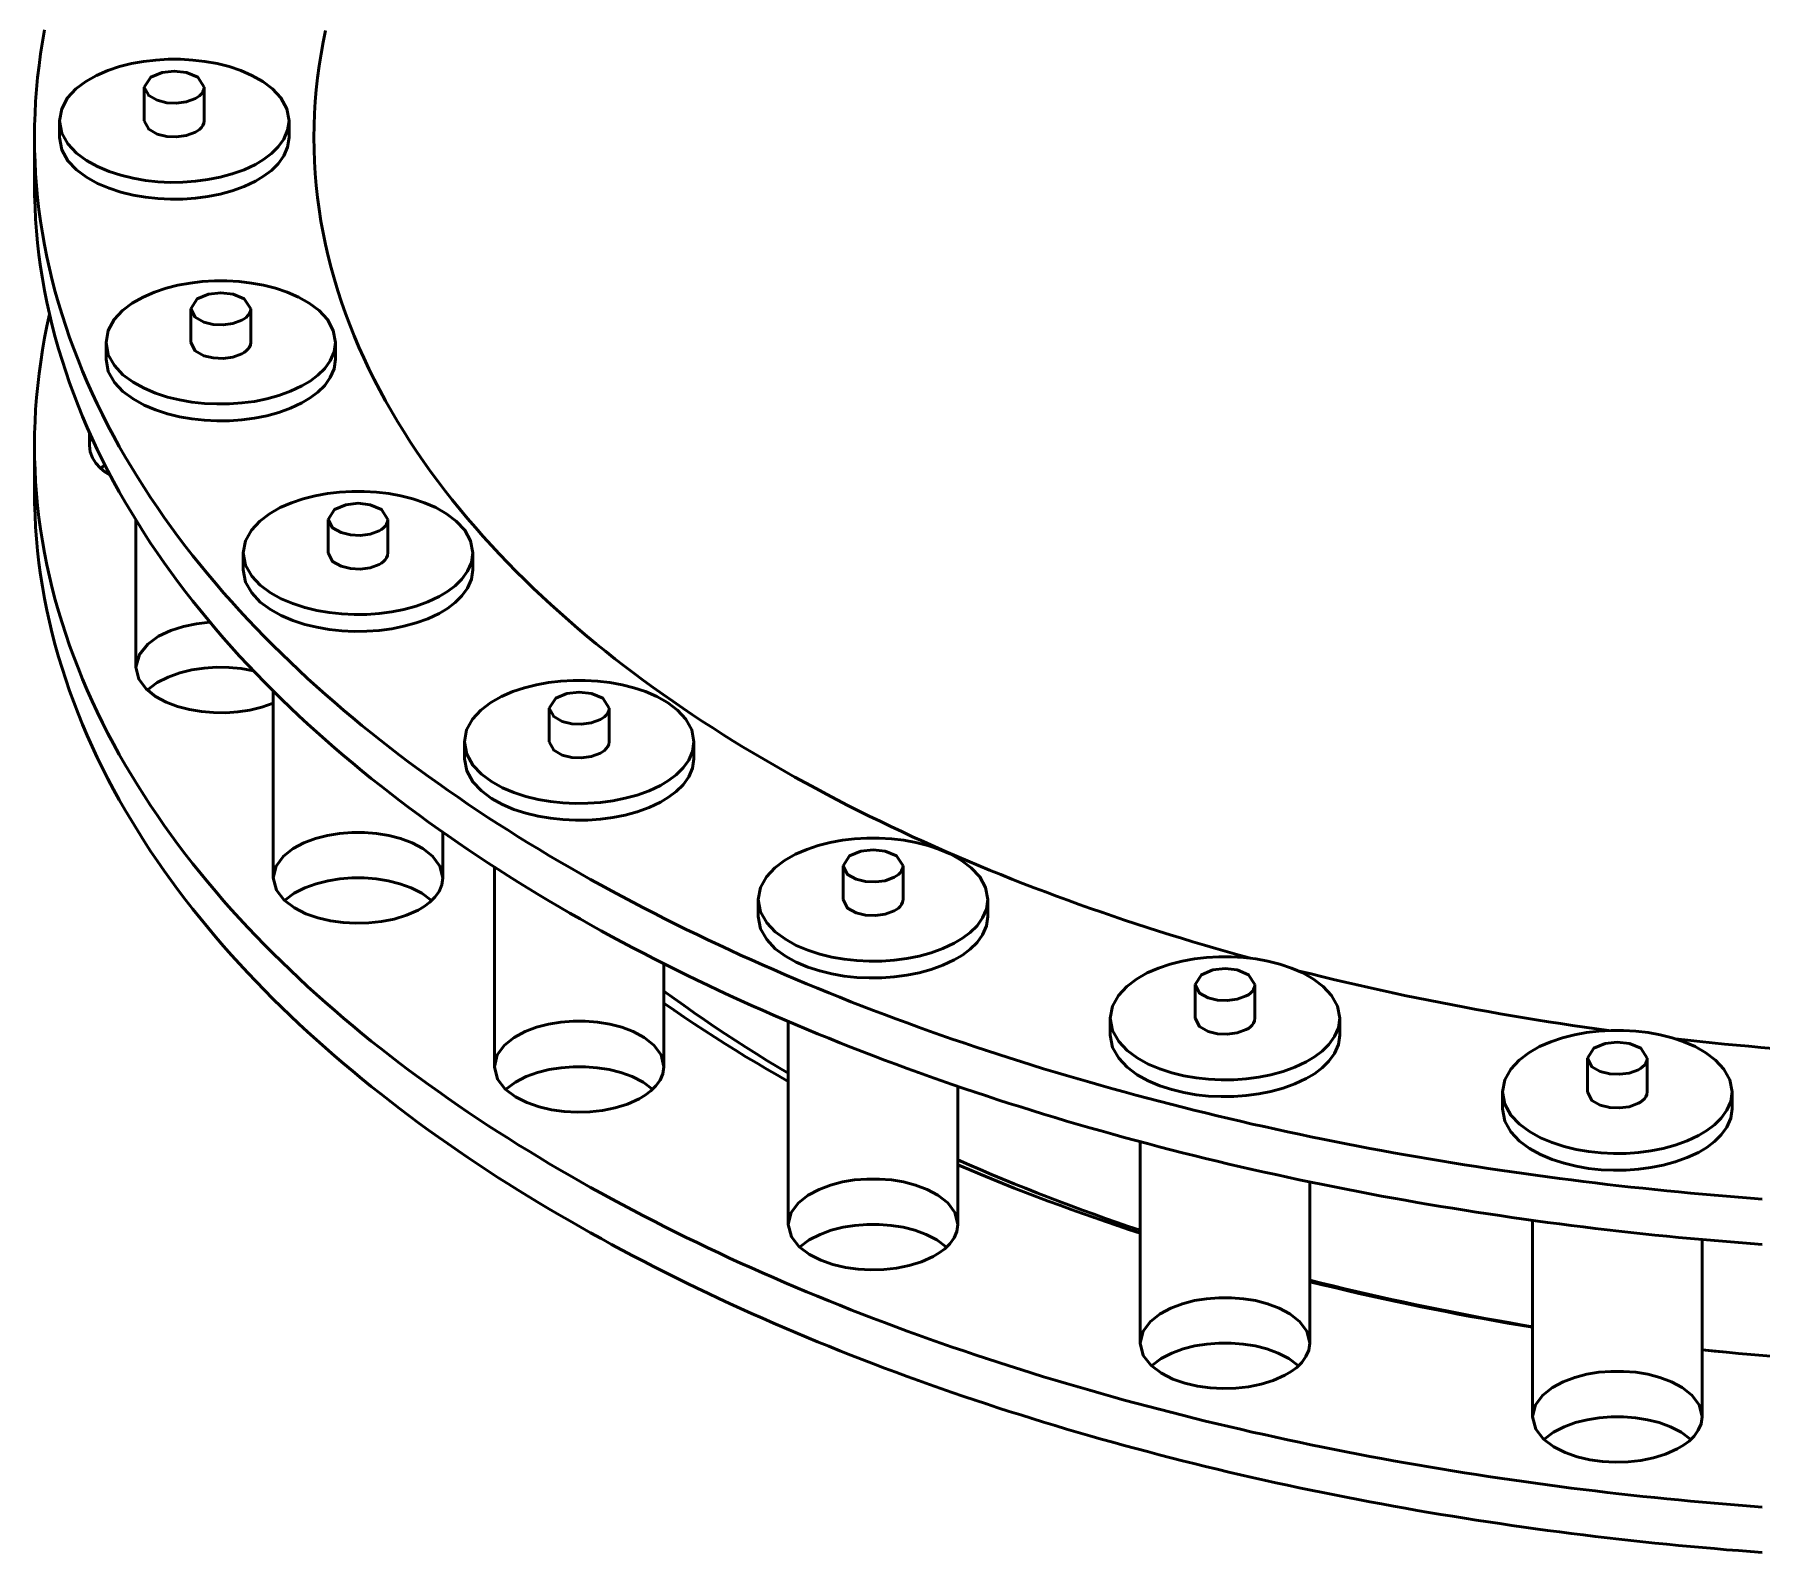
# Model space of a CAD drawing. Header units: millimetres. Extents: x 0 to 841, y 0 to 594.
# Drawn here: x 76 to 105.42, y 299.56 to 325.43 of the extents above; entities that cross this region are included whole.
import ezdxf

# ---------------------------------------------------------------- set-up
doc = ezdxf.new("R2010")
doc.units = ezdxf.units.MM
doc.layers.add('VIS', color=7, linetype='CONTINUOUS', lineweight=50)

msp = doc.modelspace()

# ---------------------------------------------------------------- linework, layer by layer
at = {"layer": 'VIS'}
for points in [[(76.172, 325.506), (76.136, 325.304), (76.104, 325.101), (76.077, 324.898), (76.053, 324.695), (76.034, 324.491), (76.019, 324.286), (76.009, 324.081), (76.002, 323.877), (76, 323.672)], [(80.959, 325.498), (80.917, 325.298), (80.881, 325.097), (80.849, 324.894), (80.822, 324.692), (80.8, 324.488), (80.782, 324.285), (80.77, 324.08), (80.762, 323.876), (80.76, 323.672)], [(80.959, 325.498), (80.917, 325.298), (80.881, 325.097), (80.849, 324.894), (80.822, 324.692), (80.8, 324.488), (80.782, 324.285), (80.77, 324.08), (80.762, 323.876), (80.76, 323.672)], [(80.335, 323.958), (80.297, 324.164), (80.196, 324.347), (80.054, 324.501), (79.887, 324.627), (79.704, 324.731), (79.512, 324.814), (79.313, 324.881), (79.109, 324.932), (78.903, 324.97), (78.694, 324.994), (78.485, 325.007), (78.275, 325.007), (78.066, 324.994), (77.857, 324.97), (77.651, 324.932), (77.447, 324.881), (77.248, 324.814), (77.056, 324.731), (76.873, 324.627), (76.706, 324.501), (76.564, 324.347), (76.463, 324.164), (76.425, 323.958)], [(78.89, 324.532), (78.781, 324.702), (78.588, 324.782), (78.38, 324.806), (78.172, 324.782), (77.979, 324.702), (77.87, 324.532)], [(77.87, 324.532), (77.945, 324.389), (78.09, 324.307), (78.252, 324.267), (78.419, 324.259), (78.584, 324.281), (78.741, 324.338)], [(77.87, 324.532), (77.87, 323.958)], [(78.741, 324.338), (78.777, 324.36), (78.811, 324.386), (78.842, 324.416), (78.867, 324.451), (78.884, 324.49), (78.89, 324.532)], [(78.89, 324.532), (78.89, 323.958)], [(76.425, 323.958), (76.464, 323.75), (76.568, 323.564), (76.714, 323.409), (76.886, 323.282), (77.072, 323.178), (77.269, 323.095), (77.472, 323.029), (77.679, 322.979), (77.89, 322.942), (78.102, 322.919), (78.315, 322.909), (78.529, 322.912), (78.742, 322.927), (78.953, 322.955), (79.163, 322.997), (79.368, 323.053), (79.569, 323.125), (79.762, 323.216)], [(76.425, 323.958), (76.425, 323.672)], [(77.87, 323.958), (77.945, 323.815), (78.09, 323.733), (78.252, 323.693), (78.419, 323.685), (78.584, 323.707), (78.741, 323.765)], [(78.741, 323.765), (78.777, 323.787), (78.811, 323.812), (78.842, 323.842), (78.867, 323.877), (78.884, 323.916), (78.89, 323.958)], [(79.762, 323.216), (79.903, 323.3), (80.034, 323.399), (80.151, 323.514), (80.247, 323.647), (80.312, 323.797), (80.335, 323.958)], [(80.335, 323.958), (80.335, 323.672)], [(76, 323.672), (76.002, 323.467), (76.009, 323.263), (76.019, 323.059), (76.034, 322.855), (76.053, 322.651), (76.076, 322.448), (76.104, 322.246), (76.135, 322.044), (76.171, 321.842), (76.211, 321.642), (76.254, 321.442), (76.302, 321.243), (76.354, 321.046), (76.409, 320.849), (76.468, 320.653), (76.531, 320.459), (76.597, 320.265), (76.667, 320.073), (76.741, 319.882), (76.817, 319.693), (76.898, 319.505), (76.981, 319.318), (77.068, 319.133), (77.157, 318.95), (77.25, 318.767), (77.346, 318.587), (77.444, 318.408), (77.546, 318.23), (77.65, 318.054), (77.757, 317.88), (77.866, 317.707), (77.978, 317.536), (78.092, 317.367), (78.209, 317.199), (78.328, 317.033), (78.449, 316.868), (78.573, 316.706), (78.699, 316.544), (78.826, 316.385), (78.956, 316.227), (79.088, 316.07), (79.221, 315.916), (79.357, 315.763), (79.494, 315.611), (79.633, 315.461), (79.774, 315.313), (79.916, 315.166), (80.06, 315.021), (80.205, 314.877), (80.352, 314.735), (80.501, 314.595), (80.651, 314.456), (80.802, 314.318), (80.955, 314.182), (81.109, 314.048), (81.264, 313.915), (81.42, 313.783), (81.578, 313.653), (81.737, 313.525), (81.897, 313.397), (82.058, 313.271), (82.22, 313.147), (82.383, 313.024), (82.547, 312.902), (82.713, 312.782), (82.879, 312.663), (83.046, 312.545), (83.214, 312.429), (83.383, 312.314), (83.553, 312.2), (83.723, 312.087), (83.895, 311.976), (84.067, 311.866), (84.24, 311.757), (84.414, 311.65), (84.589, 311.544), (84.764, 311.438), (84.94, 311.335), (85.117, 311.232), (85.294, 311.13), (85.472, 311.03), (85.651, 310.931), (85.83, 310.833), (86.01, 310.736), (86.191, 310.64), (86.372, 310.545), (86.554, 310.452), (86.736, 310.359), (86.919, 310.268), (87.102, 310.177), (87.286, 310.088), (87.471, 310), (87.656, 309.913), (87.841, 309.827), (88.027, 309.741), (88.213, 309.657), (88.4, 309.574), (88.587, 309.492), (88.775, 309.411), (88.963, 309.331), (89.151, 309.252), (89.34, 309.174), (89.529, 309.097), (89.719, 309.02), (89.909, 308.945), (90.1, 308.871), (90.29, 308.797), (90.481, 308.725), (90.673, 308.653), (90.865, 308.583), (91.057, 308.513), (91.249, 308.444), (91.442, 308.376), (91.635, 308.309), (91.829, 308.243), (92.022, 308.178), (92.216, 308.113), (92.411, 308.05), (92.605, 307.987), (92.8, 307.925), (92.995, 307.864), (93.191, 307.804), (93.386, 307.745), (93.582, 307.686), (93.778, 307.629), (93.975, 307.572), (94.171, 307.516), (94.368, 307.461), (94.565, 307.407), (94.762, 307.353), (94.96, 307.3), (95.158, 307.248), (95.355, 307.197), (95.554, 307.147), (95.752, 307.097), (95.95, 307.049), (96.149, 307.001), (96.348, 306.953), (96.547, 306.907), (96.746, 306.861), (96.946, 306.816), (97.145, 306.772), (97.345, 306.729), (97.545, 306.686), (97.745, 306.644), (97.945, 306.603), (98.146, 306.563), (98.346, 306.523), (98.547, 306.484), (98.748, 306.446), (98.949, 306.408), (99.15, 306.372), (99.351, 306.336), (99.552, 306.3), (99.754, 306.266), (99.955, 306.232), (100.157, 306.199), (100.359, 306.166), (100.561, 306.135), (100.763, 306.104), (100.965, 306.073), (101.167, 306.044), (101.37, 306.015), (101.572, 305.987), (101.775, 305.959), (101.977, 305.933), (102.18, 305.907), (102.383, 305.881), (102.586, 305.856), (102.789, 305.832), (102.992, 305.809), (103.195, 305.786), (103.398, 305.765), (103.602, 305.743), (103.805, 305.723), (104.008, 305.703), (104.212, 305.684), (104.415, 305.665), (104.619, 305.647), (104.823, 305.63), (105.027, 305.613), (105.23, 305.598), (105.434, 305.582)], [(76, 323.672), (76, 322.897)], [(76.425, 323.672), (76.464, 323.463), (76.568, 323.277), (76.714, 323.122), (76.886, 322.995), (77.072, 322.891), (77.269, 322.808), (77.472, 322.742), (77.679, 322.692), (77.89, 322.655), (78.102, 322.633), (78.315, 322.623), (78.529, 322.625), (78.742, 322.64), (78.953, 322.668), (79.163, 322.71), (79.368, 322.766), (79.569, 322.838), (79.762, 322.929)], [(79.762, 322.929), (79.903, 323.014), (80.034, 323.112), (80.151, 323.227), (80.247, 323.36), (80.312, 323.51), (80.335, 323.672)], [(80.76, 323.672), (80.762, 323.467), (80.77, 323.263), (80.782, 323.059), (80.799, 322.856), (80.822, 322.653), (80.849, 322.451), (80.88, 322.249), (80.917, 322.048), (80.958, 321.848), (81.004, 321.649), (81.054, 321.451), (81.109, 321.254), (81.168, 321.059), (81.231, 320.865), (81.299, 320.672), (81.37, 320.481), (81.446, 320.291), (81.526, 320.103), (81.609, 319.916), (81.696, 319.732), (81.786, 319.549), (81.88, 319.367), (81.978, 319.188), (82.079, 319.01), (82.183, 318.834), (82.29, 318.661), (82.4, 318.488), (82.513, 318.318), (82.628, 318.15), (82.747, 317.984), (82.868, 317.819), (82.991, 317.657), (83.117, 317.496), (83.246, 317.337), (83.377, 317.18), (83.51, 317.025), (83.645, 316.872), (83.782, 316.721), (83.921, 316.572), (84.062, 316.424), (84.205, 316.278), (84.35, 316.134), (84.497, 315.992), (84.645, 315.852), (84.795, 315.713), (84.947, 315.577), (85.1, 315.442), (85.255, 315.308), (85.411, 315.177), (85.568, 315.047), (85.727, 314.918), (85.887, 314.791), (86.049, 314.666), (86.212, 314.543), (86.375, 314.421), (86.54, 314.301), (86.707, 314.182), (86.874, 314.065), (87.042, 313.949), (87.211, 313.835), (87.382, 313.722), (87.553, 313.611), (87.725, 313.501), (87.898, 313.393), (88.072, 313.286), (88.247, 313.181), (88.423, 313.077), (88.6, 312.974), (88.777, 312.873), (88.955, 312.773), (89.134, 312.674), (89.313, 312.577), (89.493, 312.481), (89.674, 312.386), (89.856, 312.292), (90.038, 312.2), (90.221, 312.109), (90.404, 312.02), (90.589, 311.931), (90.773, 311.844), (90.958, 311.758), (91.144, 311.673), (91.33, 311.589), (91.517, 311.507), (91.705, 311.425), (91.892, 311.345), (92.081, 311.266), (92.269, 311.188), (92.459, 311.111), (92.648, 311.036), (92.838, 310.961), (93.029, 310.888), (93.22, 310.815), (93.411, 310.744), (93.603, 310.673), (93.795, 310.604), (93.987, 310.536), (94.18, 310.469), (94.374, 310.403), (94.567, 310.337), (94.761, 310.273), (94.955, 310.21), (95.15, 310.148), (95.345, 310.087), (95.54, 310.027), (95.735, 309.968), (95.931, 309.909), (96.127, 309.852), (96.323, 309.796), (96.52, 309.741), (96.717, 309.686)], [(80.76, 323.672), (80.762, 323.467), (80.77, 323.263), (80.782, 323.059), (80.799, 322.856), (80.822, 322.653), (80.849, 322.451), (80.88, 322.249), (80.917, 322.048), (80.958, 321.848), (81.004, 321.649), (81.054, 321.451), (81.109, 321.254), (81.168, 321.059), (81.231, 320.865), (81.299, 320.672), (81.37, 320.481), (81.446, 320.291), (81.526, 320.103), (81.609, 319.916), (81.696, 319.732), (81.786, 319.549), (81.88, 319.367), (81.978, 319.188), (82.079, 319.01), (82.183, 318.834), (82.29, 318.661), (82.4, 318.488), (82.513, 318.318), (82.628, 318.15), (82.747, 317.984), (82.868, 317.819), (82.991, 317.657), (83.117, 317.496), (83.246, 317.337), (83.377, 317.18), (83.51, 317.025), (83.645, 316.872), (83.782, 316.721), (83.921, 316.572), (84.062, 316.424), (84.205, 316.278), (84.35, 316.134), (84.497, 315.992), (84.645, 315.852), (84.795, 315.713), (84.947, 315.577), (85.1, 315.442), (85.255, 315.308), (85.411, 315.177), (85.568, 315.047), (85.727, 314.918), (85.887, 314.791), (86.049, 314.666), (86.212, 314.543), (86.375, 314.421), (86.54, 314.301), (86.707, 314.182), (86.874, 314.065), (87.042, 313.949), (87.211, 313.835), (87.382, 313.722), (87.553, 313.611), (87.725, 313.501), (87.898, 313.393), (88.072, 313.286), (88.247, 313.181), (88.423, 313.077), (88.6, 312.974), (88.777, 312.873), (88.955, 312.773), (89.134, 312.674), (89.313, 312.577), (89.493, 312.481), (89.674, 312.386), (89.856, 312.292), (90.038, 312.2), (90.221, 312.109), (90.404, 312.02), (90.589, 311.931), (90.773, 311.844), (90.958, 311.758), (91.144, 311.673), (91.33, 311.589), (91.517, 311.507), (91.705, 311.425), (91.892, 311.345), (92.081, 311.266), (92.269, 311.188), (92.459, 311.111), (92.648, 311.036), (92.838, 310.961), (93.029, 310.888), (93.22, 310.815), (93.411, 310.744), (93.603, 310.673), (93.795, 310.604), (93.987, 310.536), (94.18, 310.469), (94.374, 310.403), (94.567, 310.337), (94.761, 310.273), (94.955, 310.21), (95.15, 310.148), (95.345, 310.087), (95.54, 310.027), (95.735, 309.968), (95.931, 309.909), (96.127, 309.852), (96.323, 309.796), (96.52, 309.741), (96.717, 309.686)], [(76, 322.897), (76.002, 322.693), (76.009, 322.488), (76.019, 322.284), (76.034, 322.08), (76.053, 321.877), (76.076, 321.674), (76.104, 321.471), (76.135, 321.269), (76.171, 321.068), (76.211, 320.867), (76.254, 320.668), (76.302, 320.469), (76.354, 320.271), (76.409, 320.074), (76.468, 319.879), (76.531, 319.684), (76.597, 319.491), (76.667, 319.299), (76.741, 319.108), (76.817, 318.919), (76.898, 318.731), (76.981, 318.544), (77.068, 318.359), (77.157, 318.175), (77.25, 317.993), (77.346, 317.812), (77.444, 317.633), (77.546, 317.456), (77.65, 317.28), (77.757, 317.106), (77.866, 316.933), (77.978, 316.762), (78.092, 316.592), (78.209, 316.425), (78.328, 316.258), (78.449, 316.094), (78.573, 315.931), (78.699, 315.77), (78.826, 315.61), (78.956, 315.452), (79.088, 315.296), (79.221, 315.141), (79.357, 314.988), (79.494, 314.837), (79.633, 314.687), (79.774, 314.538), (79.916, 314.392), (80.06, 314.247), (80.205, 314.103), (80.352, 313.961), (80.501, 313.82), (80.651, 313.681), (80.802, 313.544), (80.955, 313.408), (81.109, 313.273), (81.264, 313.14), (81.42, 313.009), (81.578, 312.879), (81.737, 312.75), (81.897, 312.623), (82.058, 312.497), (82.22, 312.372), (82.383, 312.249), (82.547, 312.128), (82.713, 312.007), (82.879, 311.888), (83.046, 311.771), (83.214, 311.654), (83.383, 311.539), (83.553, 311.425), (83.723, 311.313), (83.895, 311.202), (84.067, 311.092), (84.24, 310.983), (84.414, 310.875), (84.589, 310.769), (84.764, 310.664), (84.94, 310.56), (85.117, 310.457), (85.294, 310.356), (85.472, 310.256), (85.651, 310.156), (85.83, 310.058), (86.01, 309.961), (86.191, 309.866), (86.372, 309.771), (86.554, 309.677), (86.736, 309.585), (86.919, 309.493), (87.102, 309.403), (87.286, 309.314), (87.471, 309.225), (87.656, 309.138), (87.841, 309.052), (88.027, 308.967), (88.213, 308.883), (88.4, 308.8), (88.587, 308.718), (88.775, 308.637), (88.963, 308.557), (89.151, 308.477), (89.34, 308.399), (89.529, 308.322), (89.719, 308.246), (89.909, 308.171), (90.1, 308.096), (90.29, 308.023), (90.481, 307.95), (90.673, 307.879), (90.865, 307.808), (91.057, 307.738), (91.249, 307.67), (91.442, 307.602), (91.635, 307.535), (91.829, 307.468), (92.022, 307.403), (92.216, 307.339), (92.411, 307.275), (92.605, 307.213), (92.8, 307.151), (92.995, 307.09), (93.191, 307.03), (93.386, 306.97), (93.582, 306.912), (93.778, 306.854), (93.975, 306.798), (94.171, 306.742), (94.368, 306.686), (94.565, 306.632), (94.762, 306.579), (94.96, 306.526), (95.158, 306.474), (95.355, 306.423), (95.554, 306.372), (95.752, 306.323), (95.95, 306.274), (96.149, 306.226), (96.348, 306.179), (96.547, 306.132), (96.746, 306.087), (96.946, 306.042), (97.145, 305.998), (97.345, 305.954), (97.545, 305.912), (97.745, 305.87), (97.945, 305.829), (98.146, 305.788), (98.346, 305.748), (98.547, 305.71), (98.748, 305.671), (98.949, 305.634), (99.15, 305.597), (99.351, 305.561), (99.552, 305.526), (99.754, 305.491), (99.955, 305.457), (100.157, 305.424), (100.359, 305.392), (100.561, 305.36), (100.763, 305.329), (100.965, 305.299), (101.167, 305.269), (101.37, 305.241), (101.572, 305.212), (101.775, 305.185), (101.977, 305.158), (102.18, 305.132), (102.383, 305.107), (102.586, 305.082), (102.789, 305.058), (102.992, 305.035), (103.195, 305.012), (103.398, 304.99), (103.602, 304.969), (103.805, 304.948), (104.008, 304.928), (104.212, 304.909), (104.415, 304.891), (104.619, 304.873), (104.823, 304.856), (105.027, 304.839), (105.23, 304.823), (105.434, 304.808)], [(81.128, 320.181), (81.09, 320.386), (80.989, 320.569), (80.847, 320.723), (80.679, 320.85), (80.497, 320.953), (80.305, 321.037), (80.106, 321.103), (79.902, 321.155), (79.696, 321.192), (79.487, 321.217), (79.278, 321.229), (79.068, 321.229), (78.858, 321.217), (78.65, 321.192), (78.443, 321.155), (78.24, 321.103), (78.041, 321.037), (77.849, 320.953), (77.666, 320.85), (77.499, 320.723), (77.357, 320.569), (77.256, 320.386), (77.218, 320.181)], [(79.683, 320.754), (79.573, 320.924), (79.381, 321.004), (79.173, 321.028), (78.965, 321.004), (78.772, 320.924), (78.663, 320.754)], [(78.663, 320.754), (78.738, 320.611), (78.883, 320.529), (79.045, 320.489), (79.212, 320.481), (79.377, 320.504), (79.533, 320.561)], [(78.663, 320.754), (78.663, 320.181)], [(79.533, 320.561), (79.57, 320.583), (79.604, 320.608), (79.635, 320.638), (79.66, 320.673), (79.677, 320.712), (79.683, 320.754)], [(79.683, 320.754), (79.683, 320.181)], [(76.256, 320.66), (76.212, 320.459), (76.172, 320.258), (76.136, 320.056), (76.105, 319.853), (76.077, 319.65), (76.054, 319.446), (76.034, 319.242), (76.019, 319.037), (76.009, 318.833), (76.002, 318.628), (76, 318.422)], [(77.218, 320.181), (77.257, 319.972), (77.361, 319.786), (77.507, 319.631), (77.678, 319.504), (77.865, 319.401), (78.061, 319.317), (78.265, 319.251), (78.472, 319.201), (78.682, 319.165), (78.895, 319.142), (79.108, 319.132), (79.321, 319.134), (79.534, 319.149), (79.746, 319.177), (79.955, 319.219), (80.161, 319.275), (80.362, 319.348), (80.555, 319.439)], [(77.218, 320.181), (77.218, 319.894)], [(78.663, 320.181), (78.738, 320.037), (78.883, 319.955), (79.045, 319.916), (79.212, 319.908), (79.377, 319.93), (79.533, 319.987)], [(79.533, 319.987), (79.57, 320.009), (79.604, 320.035), (79.635, 320.065), (79.66, 320.099), (79.677, 320.139), (79.683, 320.181)], [(80.555, 319.439), (80.696, 319.523), (80.827, 319.621), (80.944, 319.736), (81.039, 319.869), (81.104, 320.019), (81.128, 320.181)], [(81.128, 320.181), (81.128, 319.894)], [(77.218, 319.894), (77.257, 319.685), (77.361, 319.5), (77.507, 319.344), (77.678, 319.217), (77.865, 319.114), (78.061, 319.03), (78.265, 318.964), (78.472, 318.914), (78.682, 318.878), (78.895, 318.855), (79.108, 318.845), (79.321, 318.847), (79.534, 318.862), (79.746, 318.89), (79.955, 318.932), (80.161, 318.988), (80.362, 319.061), (80.555, 319.152)], [(80.555, 319.152), (80.696, 319.236), (80.827, 319.334), (80.944, 319.449), (81.039, 319.582), (81.104, 319.732), (81.128, 319.894)], [(76.935, 318.646), (76.935, 318.422)], [(76, 318.422), (76.002, 318.218), (76.009, 318.014), (76.019, 317.81), (76.034, 317.606), (76.053, 317.402), (76.076, 317.199), (76.104, 316.997), (76.135, 316.795), (76.171, 316.593), (76.211, 316.393), (76.254, 316.193), (76.302, 315.994), (76.354, 315.796), (76.409, 315.6), (76.468, 315.404), (76.531, 315.209), (76.597, 315.016), (76.667, 314.824), (76.741, 314.633), (76.817, 314.444), (76.898, 314.256), (76.981, 314.069), (77.068, 313.884), (77.157, 313.7), (77.25, 313.518), (77.346, 313.338), (77.444, 313.159), (77.546, 312.981), (77.65, 312.805), (77.757, 312.631), (77.866, 312.458), (77.978, 312.287), (78.092, 312.118), (78.209, 311.95), (78.328, 311.784), (78.449, 311.619), (78.573, 311.456), (78.699, 311.295), (78.826, 311.136), (78.956, 310.978), (79.088, 310.821), (79.221, 310.667), (79.357, 310.513), (79.494, 310.362), (79.633, 310.212), (79.774, 310.064), (79.916, 309.917), (80.06, 309.772), (80.205, 309.628), (80.352, 309.486), (80.501, 309.346), (80.651, 309.207), (80.802, 309.069), (80.955, 308.933), (81.109, 308.799), (81.264, 308.666), (81.42, 308.534), (81.578, 308.404), (81.737, 308.275), (81.897, 308.148), (82.058, 308.022), (82.22, 307.898), (82.383, 307.775), (82.547, 307.653), (82.713, 307.533), (82.879, 307.414), (83.046, 307.296), (83.214, 307.179), (83.383, 307.064), (83.553, 306.951), (83.723, 306.838), (83.895, 306.727), (84.067, 306.617), (84.24, 306.508), (84.414, 306.401), (84.589, 306.294), (84.764, 306.189), (84.94, 306.085), (85.117, 305.983), (85.294, 305.881), (85.472, 305.781), (85.651, 305.682), (85.83, 305.584), (86.01, 305.487), (86.191, 305.391), (86.372, 305.296), (86.554, 305.203), (86.736, 305.11), (86.919, 305.019), (87.102, 304.928), (87.286, 304.839), (87.471, 304.751), (87.656, 304.664), (87.841, 304.577), (88.027, 304.492), (88.213, 304.408), (88.4, 304.325), (88.587, 304.243), (88.775, 304.162), (88.963, 304.082), (89.151, 304.003), (89.34, 303.925), (89.529, 303.847), (89.719, 303.771), (89.909, 303.696), (90.1, 303.621), (90.29, 303.548), (90.481, 303.476), (90.673, 303.404), (90.865, 303.333), (91.057, 303.264), (91.249, 303.195), (91.442, 303.127), (91.635, 303.06), (91.829, 302.994), (92.022, 302.928), (92.216, 302.864), (92.411, 302.801), (92.605, 302.738), (92.8, 302.676), (92.995, 302.615), (93.191, 302.555), (93.386, 302.496), (93.582, 302.437), (93.778, 302.38), (93.975, 302.323), (94.171, 302.267), (94.368, 302.212), (94.565, 302.157), (94.762, 302.104), (94.96, 302.051), (95.158, 301.999), (95.355, 301.948), (95.554, 301.898), (95.752, 301.848), (95.95, 301.799), (96.149, 301.751), (96.348, 301.704), (96.547, 301.658), (96.746, 301.612), (96.946, 301.567), (97.145, 301.523), (97.345, 301.48), (97.545, 301.437), (97.745, 301.395), (97.945, 301.354), (98.146, 301.313), (98.346, 301.274), (98.547, 301.235), (98.748, 301.197), (98.949, 301.159), (99.15, 301.122), (99.351, 301.086), (99.552, 301.051), (99.754, 301.017), (99.955, 300.983), (100.157, 300.95), (100.359, 300.917), (100.561, 300.886), (100.763, 300.855), (100.965, 300.824), (101.167, 300.795), (101.37, 300.766), (101.572, 300.738), (101.775, 300.71), (101.977, 300.683), (102.18, 300.657), (102.383, 300.632), (102.586, 300.607), (102.789, 300.583), (102.992, 300.56), (103.195, 300.537), (103.398, 300.515), (103.602, 300.494), (103.805, 300.474), (104.008, 300.454), (104.212, 300.434), (104.415, 300.416), (104.619, 300.398), (104.823, 300.381), (105.027, 300.364), (105.23, 300.348), (105.434, 300.333)], [(76, 318.422), (76, 317.648)], [(76.935, 318.422), (76.936, 318.449), (76.938, 318.476), (76.943, 318.502), (76.949, 318.528), (76.956, 318.554), (76.965, 318.579)], [(77.293, 317.911), (77.203, 317.972), (77.12, 318.043), (77.047, 318.123), (76.988, 318.214), (76.949, 318.315), (76.935, 318.422)], [(77.128, 318.035), (77.139, 318.045), (77.151, 318.056), (77.162, 318.066), (77.174, 318.075), (77.186, 318.085), (77.198, 318.094)], [(76, 317.648), (76.002, 317.444), (76.009, 317.239), (76.019, 317.035), (76.034, 316.831), (76.053, 316.628), (76.076, 316.425), (76.104, 316.222), (76.135, 316.02), (76.171, 315.819), (76.211, 315.618), (76.254, 315.419), (76.302, 315.22), (76.354, 315.022), (76.409, 314.825), (76.468, 314.63), (76.531, 314.435), (76.597, 314.242), (76.667, 314.05), (76.741, 313.859), (76.817, 313.669), (76.898, 313.481), (76.981, 313.295), (77.068, 313.11), (77.157, 312.926), (77.25, 312.744), (77.346, 312.563), (77.444, 312.384), (77.546, 312.207), (77.65, 312.031), (77.757, 311.856), (77.866, 311.684), (77.978, 311.513), (78.092, 311.343), (78.209, 311.175), (78.328, 311.009), (78.449, 310.845), (78.573, 310.682), (78.699, 310.521), (78.826, 310.361), (78.956, 310.203), (79.088, 310.047), (79.221, 309.892), (79.357, 309.739), (79.494, 309.588), (79.633, 309.438), (79.774, 309.289), (79.916, 309.143), (80.06, 308.997), (80.205, 308.854), (80.352, 308.712), (80.501, 308.571), (80.651, 308.432), (80.802, 308.295), (80.955, 308.159), (81.109, 308.024), (81.264, 307.891), (81.42, 307.76), (81.578, 307.63), (81.737, 307.501), (81.897, 307.374), (82.058, 307.248), (82.22, 307.123), (82.383, 307), (82.547, 306.878), (82.713, 306.758), (82.879, 306.639), (83.046, 306.521), (83.214, 306.405), (83.383, 306.29), (83.553, 306.176), (83.723, 306.064), (83.895, 305.952), (84.067, 305.842), (84.24, 305.734), (84.414, 305.626), (84.589, 305.52), (84.764, 305.415), (84.94, 305.311), (85.117, 305.208), (85.294, 305.107), (85.472, 305.006), (85.651, 304.907), (85.83, 304.809), (86.01, 304.712), (86.191, 304.616), (86.372, 304.522), (86.554, 304.428), (86.736, 304.336), (86.919, 304.244), (87.102, 304.154), (87.286, 304.065), (87.471, 303.976), (87.656, 303.889), (87.841, 303.803), (88.027, 303.718), (88.213, 303.634), (88.4, 303.551), (88.587, 303.469), (88.775, 303.387), (88.963, 303.307), (89.151, 303.228), (89.34, 303.15), (89.529, 303.073), (89.719, 302.997), (89.909, 302.921), (90.1, 302.847), (90.29, 302.774), (90.481, 302.701), (90.673, 302.63), (90.865, 302.559), (91.057, 302.489), (91.249, 302.42), (91.442, 302.352), (91.635, 302.285), (91.829, 302.219), (92.022, 302.154), (92.216, 302.09), (92.411, 302.026), (92.605, 301.963), (92.8, 301.902), (92.995, 301.841), (93.191, 301.78), (93.386, 301.721), (93.582, 301.663), (93.778, 301.605), (93.975, 301.548), (94.171, 301.492), (94.368, 301.437), (94.565, 301.383), (94.762, 301.329), (94.96, 301.277), (95.158, 301.225), (95.355, 301.174), (95.554, 301.123), (95.752, 301.074), (95.95, 301.025), (96.149, 300.977), (96.348, 300.93), (96.547, 300.883), (96.746, 300.838), (96.946, 300.793), (97.145, 300.748), (97.345, 300.705), (97.545, 300.662), (97.745, 300.62), (97.945, 300.579), (98.146, 300.539), (98.346, 300.499), (98.547, 300.46), (98.748, 300.422), (98.949, 300.385), (99.15, 300.348), (99.351, 300.312), (99.552, 300.277), (99.754, 300.242), (99.955, 300.208), (100.157, 300.175), (100.359, 300.143), (100.561, 300.111), (100.763, 300.08), (100.965, 300.05), (101.167, 300.02), (101.37, 299.991), (101.572, 299.963), (101.775, 299.936), (101.977, 299.909), (102.18, 299.883), (102.383, 299.857), (102.586, 299.833), (102.789, 299.809), (102.992, 299.785), (103.195, 299.763), (103.398, 299.741), (103.602, 299.72), (103.805, 299.699), (104.008, 299.679), (104.212, 299.66), (104.415, 299.641), (104.619, 299.624), (104.823, 299.606), (105.027, 299.59), (105.23, 299.574), (105.434, 299.559)], [(83.466, 316.593), (83.429, 316.798), (83.328, 316.981), (83.185, 317.135), (83.018, 317.261), (82.836, 317.365), (82.643, 317.448), (82.444, 317.515), (82.241, 317.566), (82.034, 317.604), (81.826, 317.628), (81.616, 317.641), (81.406, 317.641), (81.197, 317.628), (80.989, 317.604), (80.782, 317.566), (80.579, 317.515), (80.38, 317.448), (80.187, 317.365), (80.005, 317.261), (79.837, 317.135), (79.695, 316.981), (79.594, 316.798), (79.556, 316.593)], [(82.021, 317.166), (81.912, 317.336), (81.719, 317.416), (81.511, 317.44), (81.303, 317.416), (81.111, 317.336), (81.001, 317.166)], [(77.728, 317.152), (77.728, 314.645)], [(81.001, 317.166), (81.077, 317.023), (81.221, 316.941), (81.383, 316.901), (81.55, 316.893), (81.716, 316.915), (81.872, 316.973)], [(81.001, 317.166), (81.001, 316.593)], [(81.872, 316.973), (81.909, 316.995), (81.943, 317.02), (81.973, 317.05), (81.998, 317.085), (82.015, 317.124), (82.021, 317.166)], [(82.021, 317.166), (82.021, 316.593)], [(79.556, 316.593), (79.595, 316.384), (79.7, 316.198), (79.846, 316.043), (80.017, 315.916), (80.204, 315.812), (80.4, 315.729), (80.603, 315.663), (80.811, 315.613), (81.021, 315.576), (81.233, 315.554), (81.446, 315.543), (81.66, 315.546), (81.873, 315.561), (82.085, 315.589), (82.294, 315.631), (82.5, 315.687), (82.701, 315.759), (82.894, 315.85)], [(79.556, 316.593), (79.556, 316.306)], [(81.001, 316.593), (81.077, 316.449), (81.221, 316.367), (81.383, 316.327), (81.55, 316.319), (81.716, 316.342), (81.872, 316.399)], [(81.872, 316.399), (81.909, 316.421), (81.943, 316.447), (81.973, 316.477), (81.998, 316.511), (82.015, 316.55), (82.021, 316.593)], [(82.894, 315.85), (83.034, 315.934), (83.165, 316.033), (83.282, 316.148), (83.378, 316.281), (83.443, 316.431), (83.466, 316.593)], [(83.466, 316.593), (83.466, 316.306)], [(79.556, 316.306), (79.595, 316.097), (79.7, 315.911), (79.846, 315.756), (80.017, 315.629), (80.204, 315.525), (80.4, 315.442), (80.603, 315.376), (80.811, 315.326), (81.021, 315.29), (81.233, 315.267), (81.446, 315.257), (81.66, 315.259), (81.873, 315.274), (82.085, 315.302), (82.294, 315.344), (82.5, 315.4), (82.701, 315.473), (82.894, 315.563)], [(82.894, 315.563), (83.034, 315.648), (83.165, 315.746), (83.282, 315.861), (83.378, 315.994), (83.443, 316.144), (83.466, 316.306)], [(77.728, 314.645), (77.786, 314.863), (77.929, 315.04), (78.114, 315.173), (78.32, 315.271), (78.538, 315.342), (78.761, 315.388), (78.988, 315.414)], [(80.066, 314.035), (79.871, 313.965), (79.669, 313.916), (79.464, 313.885), (79.257, 313.87), (79.05, 313.872), (78.843, 313.889), (78.638, 313.924), (78.437, 313.977), (78.244, 314.051), (78.061, 314.149), (77.899, 314.278), (77.777, 314.445), (77.728, 314.645)], [(77.921, 314.257), (78.089, 314.384), (78.277, 314.479), (78.476, 314.55), (78.681, 314.6), (78.889, 314.631), (79.099, 314.645), (79.31, 314.643), (79.52, 314.623), (79.728, 314.587)], [(80.066, 314.24), (80.066, 311.056)], [(87.233, 313.374), (87.196, 313.579), (87.095, 313.762), (86.952, 313.916), (86.785, 314.042), (86.603, 314.146), (86.41, 314.23), (86.211, 314.296), (86.008, 314.348), (85.801, 314.385), (85.593, 314.41), (85.383, 314.422), (85.174, 314.422), (84.964, 314.41), (84.756, 314.385), (84.549, 314.348), (84.346, 314.296), (84.147, 314.23), (83.954, 314.146), (83.772, 314.042), (83.605, 313.916), (83.462, 313.762), (83.361, 313.579), (83.323, 313.374)], [(85.788, 313.947), (85.679, 314.117), (85.487, 314.197), (85.278, 314.221), (85.07, 314.197), (84.878, 314.117), (84.768, 313.947)], [(84.768, 313.947), (84.844, 313.804), (84.989, 313.722), (85.151, 313.682), (85.317, 313.674), (85.483, 313.696), (85.639, 313.754)], [(84.768, 313.947), (84.768, 313.374)], [(85.639, 313.754), (85.676, 313.776), (85.71, 313.801), (85.74, 313.831), (85.765, 313.866), (85.782, 313.905), (85.788, 313.947)], [(85.788, 313.947), (85.788, 313.374)], [(83.323, 313.374), (83.363, 313.165), (83.467, 312.979), (83.613, 312.824), (83.784, 312.697), (83.971, 312.593), (84.167, 312.51), (84.37, 312.444), (84.578, 312.394), (84.788, 312.358), (85, 312.335), (85.214, 312.325), (85.427, 312.327), (85.64, 312.342), (85.852, 312.37), (86.061, 312.412), (86.267, 312.468), (86.468, 312.541), (86.661, 312.631)], [(83.323, 313.374), (83.323, 313.087)], [(84.768, 313.374), (84.844, 313.23), (84.989, 313.148), (85.151, 313.109), (85.317, 313.101), (85.483, 313.123), (85.639, 313.18)], [(85.639, 313.18), (85.676, 313.202), (85.71, 313.228), (85.74, 313.258), (85.765, 313.292), (85.782, 313.331), (85.788, 313.374)], [(86.661, 312.631), (86.802, 312.716), (86.933, 312.814), (87.049, 312.929), (87.145, 313.062), (87.21, 313.212), (87.233, 313.374)], [(87.233, 313.374), (87.233, 313.087)], [(83.323, 313.087), (83.363, 312.878), (83.467, 312.692), (83.613, 312.537), (83.784, 312.41), (83.971, 312.307), (84.167, 312.223), (84.37, 312.157), (84.578, 312.107), (84.788, 312.071), (85, 312.048), (85.214, 312.038), (85.427, 312.04), (85.64, 312.055), (85.852, 312.083), (86.061, 312.125), (86.267, 312.181), (86.468, 312.254), (86.661, 312.345)], [(86.661, 312.345), (86.802, 312.429), (86.933, 312.527), (87.049, 312.642), (87.145, 312.775), (87.21, 312.925), (87.233, 313.087)], [(80.066, 311.056), (80.116, 311.258), (80.241, 311.426), (80.405, 311.556), (80.59, 311.654), (80.787, 311.728), (80.99, 311.78), (81.197, 311.814), (81.406, 311.83), (81.616, 311.83), (81.825, 311.814), (82.033, 311.78), (82.236, 311.728), (82.432, 311.654), (82.617, 311.556), (82.782, 311.426), (82.907, 311.258), (82.956, 311.056)], [(82.956, 311.833), (82.956, 311.056)], [(92.24, 310.686), (92.202, 310.891), (92.101, 311.074), (91.959, 311.228), (91.792, 311.354), (91.609, 311.458), (91.417, 311.541), (91.218, 311.608), (91.015, 311.659), (90.808, 311.697), (90.6, 311.722), (90.39, 311.734), (90.18, 311.734), (89.971, 311.722), (89.762, 311.697), (89.556, 311.659), (89.352, 311.608), (89.154, 311.541), (88.961, 311.458), (88.779, 311.354), (88.611, 311.228), (88.469, 311.074), (88.368, 310.891), (88.33, 310.686)], [(90.795, 311.259), (90.686, 311.429), (90.493, 311.509), (90.285, 311.533), (90.077, 311.509), (89.885, 311.429), (89.775, 311.259)], [(89.775, 311.259), (89.851, 311.116), (89.995, 311.034), (90.157, 310.994), (90.324, 310.986), (90.489, 311.008), (90.646, 311.066)], [(89.775, 311.259), (89.775, 310.686)], [(90.646, 311.066), (90.683, 311.088), (90.717, 311.113), (90.747, 311.143), (90.772, 311.178), (90.789, 311.217), (90.795, 311.259)], [(90.795, 311.259), (90.795, 310.686)], [(82.533, 310.508), (82.334, 310.419), (82.125, 310.354), (81.911, 310.311), (81.694, 310.287), (81.476, 310.281), (81.257, 310.293), (81.041, 310.323), (80.828, 310.373), (80.622, 310.445), (80.427, 310.543), (80.253, 310.675), (80.12, 310.847), (80.066, 311.056)], [(80.259, 310.669), (80.424, 310.793), (80.607, 310.887), (80.8, 310.957), (81, 311.008), (81.203, 311.04), (81.408, 311.056), (81.614, 311.056), (81.82, 311.04), (82.023, 311.008), (82.223, 310.957), (82.416, 310.887), (82.599, 310.793), (82.763, 310.669)], [(82.956, 311.056), (82.939, 310.937), (82.891, 310.826), (82.82, 310.728), (82.734, 310.643), (82.637, 310.57), (82.533, 310.508)], [(83.833, 311.241), (83.833, 307.838)], [(88.33, 310.686), (88.369, 310.477), (88.473, 310.291), (88.62, 310.136), (88.791, 310.009), (88.977, 309.905), (89.174, 309.822), (89.377, 309.756), (89.584, 309.706), (89.795, 309.669), (90.007, 309.647), (90.22, 309.636), (90.434, 309.639), (90.647, 309.654), (90.858, 309.682), (91.068, 309.724), (91.274, 309.78), (91.475, 309.852), (91.668, 309.943)], [(88.33, 310.686), (88.33, 310.399)], [(89.775, 310.686), (89.851, 310.542), (89.995, 310.46), (90.157, 310.42), (90.324, 310.413), (90.489, 310.435), (90.646, 310.492)], [(90.646, 310.492), (90.683, 310.514), (90.717, 310.54), (90.747, 310.57), (90.772, 310.604), (90.789, 310.643), (90.795, 310.686)], [(91.668, 309.943), (91.808, 310.027), (91.939, 310.126), (92.056, 310.241), (92.152, 310.374), (92.217, 310.524), (92.24, 310.686)], [(92.24, 310.686), (92.24, 310.399)], [(88.33, 310.399), (88.369, 310.19), (88.473, 310.004), (88.62, 309.849), (88.791, 309.722), (88.977, 309.619), (89.174, 309.535), (89.377, 309.469), (89.584, 309.419), (89.795, 309.383), (90.007, 309.36), (90.22, 309.35), (90.434, 309.352), (90.647, 309.367), (90.858, 309.395), (91.068, 309.437), (91.274, 309.493), (91.475, 309.566), (91.668, 309.657)], [(91.668, 309.657), (91.808, 309.741), (91.939, 309.839), (92.056, 309.954), (92.152, 310.087), (92.217, 310.237), (92.24, 310.399)], [(86.723, 309.591), (86.723, 307.838)], [(98.236, 308.663), (98.198, 308.868), (98.097, 309.051), (97.954, 309.205), (97.787, 309.332), (97.605, 309.435), (97.412, 309.519), (97.213, 309.585), (97.01, 309.637), (96.803, 309.674), (96.595, 309.699), (96.386, 309.711), (96.176, 309.711), (95.966, 309.699), (95.758, 309.674), (95.551, 309.637), (95.348, 309.585), (95.149, 309.519), (94.956, 309.435), (94.774, 309.332), (94.607, 309.205), (94.464, 309.051), (94.363, 308.868), (94.326, 308.663)], [(96.791, 309.237), (96.681, 309.406), (96.489, 309.487), (96.281, 309.51), (96.073, 309.487), (95.88, 309.406), (95.771, 309.237)], [(95.771, 309.237), (95.846, 309.093), (95.991, 309.011), (96.153, 308.972), (96.319, 308.964), (96.485, 308.986), (96.641, 309.043)], [(95.771, 309.237), (95.771, 308.663)], [(96.641, 309.043), (96.678, 309.065), (96.712, 309.091), (96.743, 309.121), (96.768, 309.155), (96.785, 309.194), (96.791, 309.237)], [(96.791, 309.237), (96.791, 308.663)], [(97.521, 309.474), (97.723, 309.424), (97.924, 309.374), (98.126, 309.326), (98.328, 309.278), (98.53, 309.231), (98.732, 309.185), (98.935, 309.14), (99.137, 309.096), (99.34, 309.053), (99.543, 309.011), (99.747, 308.97), (99.95, 308.929), (100.154, 308.89), (100.358, 308.851), (100.562, 308.813), (100.766, 308.776), (100.97, 308.74), (101.175, 308.705), (101.379, 308.671), (101.584, 308.637), (101.789, 308.604), (101.994, 308.573), (102.199, 308.542), (102.405, 308.512), (102.61, 308.482), (102.815, 308.454)], [(97.521, 309.474), (97.723, 309.424), (97.924, 309.374), (98.126, 309.326), (98.328, 309.278), (98.53, 309.231), (98.732, 309.185), (98.935, 309.14), (99.137, 309.096), (99.34, 309.053), (99.543, 309.011), (99.747, 308.97), (99.95, 308.929), (100.154, 308.89), (100.358, 308.851), (100.562, 308.813), (100.766, 308.776), (100.97, 308.74), (101.175, 308.705), (101.379, 308.671), (101.584, 308.637), (101.789, 308.604), (101.994, 308.573), (102.199, 308.542), (102.405, 308.512), (102.61, 308.482), (102.815, 308.454)], [(86.723, 309.127), (86.894, 309.002), (87.065, 308.878), (87.238, 308.755), (87.412, 308.634), (87.586, 308.515), (87.763, 308.398), (87.94, 308.282), (88.118, 308.168), (88.297, 308.055), (88.477, 307.944), (88.658, 307.835), (88.84, 307.727)], [(86.723, 308.921), (86.894, 308.801), (87.066, 308.684), (87.24, 308.567), (87.414, 308.452), (87.589, 308.339), (87.765, 308.227), (87.942, 308.117), (88.12, 308.008), (88.299, 307.901), (88.478, 307.795), (88.659, 307.691), (88.84, 307.588)], [(83.833, 307.838), (83.883, 308.04), (84.008, 308.207), (84.173, 308.337), (84.358, 308.435), (84.554, 308.509), (84.757, 308.561), (84.964, 308.595), (85.174, 308.611), (85.383, 308.611), (85.593, 308.595), (85.8, 308.561), (86.003, 308.509), (86.199, 308.435), (86.384, 308.337), (86.549, 308.207), (86.674, 308.04), (86.723, 307.838)], [(94.326, 308.663), (94.365, 308.454), (94.469, 308.269), (94.615, 308.113), (94.786, 307.986), (94.973, 307.883), (95.169, 307.799), (95.372, 307.734), (95.58, 307.683), (95.79, 307.647), (96.002, 307.624), (96.216, 307.614), (96.429, 307.616), (96.642, 307.631), (96.854, 307.659), (97.063, 307.701), (97.269, 307.757), (97.47, 307.83), (97.663, 307.921)], [(94.326, 308.663), (94.326, 308.376)], [(95.771, 308.663), (95.846, 308.52), (95.991, 308.438), (96.153, 308.398), (96.319, 308.39), (96.485, 308.412), (96.641, 308.469)], [(96.641, 308.469), (96.678, 308.491), (96.712, 308.517), (96.743, 308.547), (96.768, 308.582), (96.785, 308.621), (96.791, 308.663)], [(97.663, 307.921), (97.804, 308.005), (97.935, 308.103), (98.051, 308.218), (98.147, 308.351), (98.212, 308.501), (98.236, 308.663)], [(98.236, 308.663), (98.236, 308.376)], [(88.84, 308.609), (88.84, 305.15)], [(94.326, 308.376), (94.365, 308.167), (94.469, 307.982), (94.615, 307.827), (94.786, 307.699), (94.973, 307.596), (95.169, 307.513), (95.372, 307.447), (95.58, 307.396), (95.79, 307.36), (96.002, 307.337), (96.216, 307.327), (96.429, 307.33), (96.642, 307.345), (96.854, 307.373), (97.063, 307.414), (97.269, 307.471), (97.47, 307.543), (97.663, 307.634)], [(97.663, 307.634), (97.804, 307.718), (97.935, 307.817), (98.051, 307.931), (98.147, 308.064), (98.212, 308.214), (98.236, 308.376)], [(104.919, 307.407), (104.881, 307.613), (104.78, 307.796), (104.638, 307.95), (104.471, 308.076), (104.288, 308.18), (104.096, 308.263), (103.897, 308.33), (103.693, 308.381), (103.487, 308.419), (103.278, 308.443), (103.069, 308.456), (102.859, 308.456), (102.649, 308.443), (102.441, 308.419), (102.235, 308.381), (102.031, 308.33), (101.832, 308.263), (101.64, 308.18), (101.457, 308.076), (101.29, 307.95), (101.148, 307.796), (101.047, 307.613), (101.009, 307.407)], [(103.474, 307.981), (103.365, 308.151), (103.172, 308.231), (102.964, 308.255), (102.756, 308.231), (102.563, 308.151), (102.454, 307.981)], [(103.956, 308.312), (104.164, 308.289), (104.372, 308.266), (104.579, 308.245), (104.787, 308.224), (104.995, 308.204), (105.203, 308.185), (105.411, 308.167), (105.62, 308.15)], [(103.956, 308.312), (104.164, 308.289), (104.372, 308.266), (104.579, 308.245), (104.787, 308.224), (104.995, 308.204), (105.203, 308.185), (105.411, 308.167), (105.62, 308.15)], [(86.3, 307.289), (86.101, 307.2), (85.892, 307.135), (85.678, 307.092), (85.461, 307.068), (85.243, 307.062), (85.025, 307.074), (84.808, 307.104), (84.595, 307.154), (84.389, 307.226), (84.195, 307.325), (84.02, 307.456), (83.887, 307.628), (83.833, 307.838)], [(84.026, 307.45), (84.191, 307.574), (84.374, 307.668), (84.567, 307.738), (84.767, 307.789), (84.97, 307.821), (85.176, 307.837), (85.381, 307.837), (85.587, 307.821), (85.79, 307.789), (85.99, 307.738), (86.183, 307.668), (86.366, 307.574), (86.531, 307.45)], [(86.723, 307.838), (86.706, 307.718), (86.658, 307.607), (86.587, 307.509), (86.501, 307.424), (86.404, 307.351), (86.3, 307.289)], [(102.454, 307.981), (102.529, 307.838), (102.674, 307.756), (102.836, 307.716), (103.003, 307.708), (103.168, 307.73), (103.325, 307.787)], [(102.454, 307.981), (102.454, 307.407)], [(103.325, 307.787), (103.361, 307.809), (103.395, 307.835), (103.426, 307.865), (103.451, 307.9), (103.468, 307.939), (103.474, 307.981)], [(103.474, 307.981), (103.474, 307.407)], [(91.73, 307.502), (91.73, 305.15)], [(101.009, 307.407), (101.048, 307.199), (101.152, 307.013), (101.298, 306.858), (101.469, 306.731), (101.656, 306.627), (101.853, 306.544), (102.056, 306.478), (102.263, 306.428), (102.473, 306.391), (102.686, 306.368), (102.899, 306.358), (103.112, 306.361), (103.325, 306.376), (103.537, 306.404), (103.746, 306.446), (103.952, 306.502), (104.153, 306.574), (104.346, 306.665)], [(101.009, 307.407), (101.009, 307.121)], [(102.454, 307.407), (102.529, 307.264), (102.674, 307.182), (102.836, 307.142), (103.003, 307.134), (103.168, 307.156), (103.325, 307.214)], [(103.325, 307.214), (103.361, 307.236), (103.395, 307.261), (103.426, 307.291), (103.451, 307.326), (103.468, 307.365), (103.474, 307.407)], [(104.346, 306.665), (104.487, 306.749), (104.618, 306.848), (104.735, 306.963), (104.831, 307.096), (104.896, 307.246), (104.919, 307.407)], [(104.919, 307.407), (104.919, 307.121)], [(101.009, 307.121), (101.048, 306.912), (101.152, 306.726), (101.298, 306.571), (101.469, 306.444), (101.656, 306.34), (101.853, 306.257), (102.056, 306.191), (102.263, 306.141), (102.473, 306.105), (102.686, 306.082), (102.899, 306.072), (103.112, 306.074), (103.325, 306.089), (103.537, 306.117), (103.746, 306.159), (103.952, 306.215), (104.153, 306.288), (104.346, 306.378)], [(104.346, 306.378), (104.487, 306.463), (104.618, 306.561), (104.735, 306.676), (104.831, 306.809), (104.896, 306.959), (104.919, 307.121)], [(94.836, 306.559), (94.836, 303.127)], [(91.73, 306.25), (91.921, 306.166), (92.112, 306.083), (92.303, 306.002), (92.496, 305.922), (92.688, 305.842), (92.881, 305.765), (93.075, 305.688), (93.269, 305.612), (93.463, 305.538), (93.658, 305.465), (93.853, 305.393), (94.049, 305.322), (94.245, 305.252), (94.442, 305.183), (94.638, 305.115), (94.836, 305.049)], [(91.73, 306.165), (91.921, 306.084), (92.112, 306.004), (92.304, 305.925), (92.496, 305.847), (92.689, 305.77), (92.882, 305.695), (93.076, 305.621), (93.27, 305.547), (93.464, 305.475), (93.659, 305.404), (93.854, 305.334), (94.05, 305.265), (94.246, 305.197), (94.442, 305.13), (94.639, 305.065), (94.836, 305)], [(88.84, 305.15), (88.89, 305.351), (89.015, 305.519), (89.179, 305.649), (89.364, 305.747), (89.561, 305.821), (89.764, 305.873), (89.971, 305.907), (90.18, 305.923), (90.39, 305.923), (90.599, 305.907), (90.806, 305.873), (91.01, 305.821), (91.206, 305.747), (91.391, 305.649), (91.556, 305.519), (91.68, 305.351), (91.73, 305.15)], [(97.726, 305.874), (97.726, 303.127)], [(91.307, 304.601), (91.108, 304.512), (90.899, 304.447), (90.685, 304.404), (90.468, 304.38), (90.249, 304.374), (90.031, 304.386), (89.815, 304.416), (89.602, 304.466), (89.396, 304.538), (89.201, 304.637), (89.027, 304.768), (88.894, 304.94), (88.84, 305.15)], [(89.033, 304.762), (89.198, 304.886), (89.381, 304.98), (89.574, 305.05), (89.774, 305.101), (89.977, 305.133), (90.182, 305.149), (90.388, 305.149), (90.594, 305.133), (90.797, 305.101), (90.997, 305.05), (91.19, 304.98), (91.373, 304.886), (91.537, 304.762)], [(91.73, 305.15), (91.713, 305.03), (91.665, 304.919), (91.594, 304.821), (91.508, 304.736), (91.411, 304.663), (91.307, 304.601)], [(101.519, 305.22), (101.519, 301.871)], [(104.409, 304.891), (104.409, 301.871)], [(97.726, 304.201), (97.923, 304.151), (98.122, 304.102), (98.32, 304.054), (98.518, 304.007), (98.717, 303.961), (98.916, 303.916), (99.115, 303.871), (99.315, 303.828), (99.514, 303.785), (99.714, 303.743), (99.914, 303.703), (100.114, 303.663), (100.314, 303.624), (100.514, 303.586), (100.715, 303.548), (100.916, 303.512), (101.117, 303.476), (101.318, 303.441), (101.519, 303.407)], [(97.726, 304.174), (97.935, 304.122), (98.144, 304.072), (98.353, 304.023), (98.563, 303.974), (98.773, 303.927), (98.983, 303.881), (99.193, 303.835), (99.404, 303.791), (99.614, 303.747), (99.825, 303.705), (100.036, 303.663), (100.248, 303.622), (100.459, 303.583), (100.671, 303.544), (100.882, 303.506), (101.094, 303.469), (101.307, 303.433), (101.519, 303.398)], [(94.836, 303.127), (94.885, 303.329), (95.01, 303.497), (95.175, 303.626), (95.36, 303.725), (95.556, 303.798), (95.759, 303.851), (95.966, 303.884), (96.176, 303.901), (96.386, 303.901), (96.595, 303.884), (96.802, 303.851), (97.005, 303.798), (97.201, 303.725), (97.387, 303.626), (97.551, 303.497), (97.676, 303.329), (97.726, 303.127)], [(97.302, 302.578), (97.103, 302.489), (96.894, 302.425), (96.68, 302.381), (96.463, 302.357), (96.245, 302.351), (96.027, 302.363), (95.81, 302.393), (95.598, 302.443), (95.391, 302.515), (95.197, 302.614), (95.023, 302.745), (94.889, 302.917), (94.836, 303.127)], [(95.028, 302.74), (95.193, 302.863), (95.376, 302.957), (95.569, 303.028), (95.769, 303.078), (95.972, 303.11), (96.178, 303.126), (96.384, 303.126), (96.589, 303.11), (96.792, 303.078), (96.992, 303.028), (97.185, 302.957), (97.368, 302.863), (97.533, 302.74)], [(97.726, 303.127), (97.708, 303.007), (97.66, 302.896), (97.59, 302.798), (97.503, 302.713), (97.406, 302.641), (97.302, 302.578)], [(104.409, 303.014), (104.468, 303.008), (104.528, 303.001), (104.587, 302.995), (104.647, 302.989), (104.707, 302.983), (104.766, 302.977)], [(104.409, 303.013), (104.616, 302.992), (104.822, 302.972), (105.029, 302.952), (105.236, 302.933), (105.443, 302.915), (105.65, 302.898), (105.857, 302.882), (106.065, 302.866), (106.272, 302.852), (106.479, 302.838), (106.687, 302.825), (106.894, 302.812), (107.102, 302.801), (107.309, 302.79), (107.517, 302.78), (107.724, 302.771), (107.932, 302.763), (108.14, 302.755), (108.347, 302.749), (108.555, 302.743)], [(101.519, 301.871), (101.569, 302.073), (101.693, 302.241), (101.858, 302.371), (102.043, 302.469), (102.24, 302.543), (102.443, 302.595), (102.65, 302.629), (102.859, 302.645), (103.069, 302.645), (103.278, 302.629), (103.485, 302.595), (103.688, 302.543), (103.885, 302.469), (104.07, 302.371), (104.234, 302.241), (104.359, 302.073), (104.409, 301.871)], [(103.986, 301.323), (103.786, 301.234), (103.578, 301.169), (103.364, 301.126), (103.146, 301.102), (102.928, 301.096), (102.71, 301.108), (102.494, 301.138), (102.281, 301.188), (102.075, 301.26), (101.88, 301.358), (101.706, 301.49), (101.573, 301.662), (101.519, 301.871)], [(101.712, 301.484), (101.876, 301.608), (102.059, 301.702), (102.253, 301.772), (102.452, 301.822), (102.656, 301.855), (102.861, 301.871), (103.067, 301.871), (103.272, 301.855), (103.476, 301.822), (103.675, 301.772), (103.869, 301.702), (104.052, 301.608), (104.216, 301.484)], [(104.409, 301.871), (104.392, 301.752), (104.344, 301.641), (104.273, 301.543), (104.186, 301.458), (104.09, 301.385), (103.986, 301.323)]]:
    msp.add_lwpolyline(points, dxfattribs=at)

doc.saveas('drawing.dxf')
